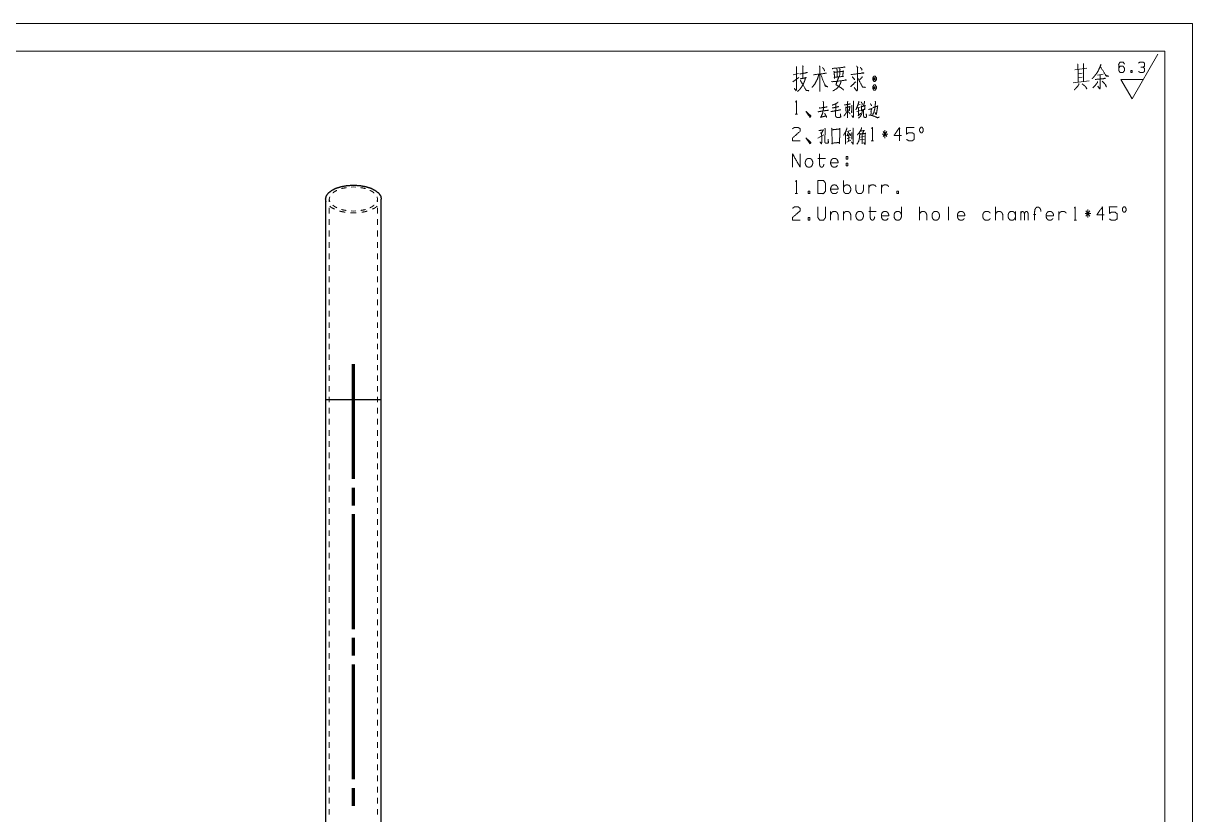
# Model space of a CAD drawing. Header units: millimetres. Extents: x 0 to 420, y 0 to 297.
# Drawn here: x 210 to 420, y 154.8 to 297 of the extents above; entities that cross this region are included whole.
import ezdxf

# ---------------------------------------------------------------- set-up
doc = ezdxf.new("R2010")
doc.units = ezdxf.units.MM
doc.layers.add('101', color=7, linetype='Continuous', true_color=0xffffff)

msp = doc.modelspace()

# ---------------------------------------------------------------- linework, layer by layer
at = {"layer": '101', "color": 133, "linetype": 'Continuous', "lineweight": 18}
for p, q in [((420, 297), (0, 297)), ((420, 0), (420, 297)), ((415, 292), (25, 292)), ((415, 5), (415, 292))]:
    msp.add_line(p, q, dxfattribs=at)
at = {"layer": '101', "color": 43, "linetype": 'Continuous', "lineweight": 18}
for p, q in [((409.15, 283.44), (413.77, 291.44)), ((409.15, 283.44), (407.13, 286.94)), ((407.13, 286.94), (411.17, 286.94))]:
    msp.add_line(p, q, dxfattribs=at)
at = {"layer": '101', "color": 72, "linetype": 'Continuous', "lineweight": 18}
for p, q in [((348.27, 287.75), (349.23, 288.01)), ((398.87, 288.64), (400.99, 288.94)), ((399.45, 287.92), (400.17, 288.07)), ((403.93, 287.89), (402.89, 287.7)), ((348.22, 286.47), (349.28, 287.3)), ((398.52, 286.31), (401.41, 286.69)), ((399.42, 287.25), (400.14, 287.32)), ((359.83, 281.81), (360.3, 281.96)), ((359.9, 282.31), (360.32, 282.43)), ((348.62, 280.68), (349.04, 280.68)), ((360.34, 281.36), (359.68, 281.18)), ((357.88, 277.57), (358.64, 277.75)), ((358.77, 277.42), (358.77, 276.22)), ((364.43, 277.6), (365.1, 276.65)), ((365.09, 277.6), (364.43, 276.65)), ((364.75, 276.4), (364.75, 277.82)), ((352.71, 276.4), (353.77, 277)), ((357.9, 275.65), (358.59, 276)), ((357.94, 276.32), (358.5, 276.47)), ((360.28, 276.05), (361.03, 276.15)), ((360.99, 276.67), (360.36, 276.57)), ((362.28, 275.92), (362.7, 275.92)), ((365.26, 277.12), (364.25, 277.12)), ((352.71, 272.73), (354.04, 272.73)), ((357.76, 271.88), (358.1, 271.88)), ((357.76, 271.88), (357.76, 271.41)), ((357.27, 267.02), (357.27, 268.77)), ((361.82, 266.4), (361.82, 267.97)), ((364.1, 266.4), (364.1, 267.97)), ((348.62, 266.4), (349.04, 266.4)), ((354.99, 263.21), (354.99, 261.63)), ((357.27, 263.21), (357.27, 261.63)), ((361.82, 263.21), (363.14, 263.21)), ((370.92, 261.63), (370.92, 264.01)), ((376.15, 264.03), (376.15, 261.63)), ((384.58, 261.63), (384.58, 264.01)), ((388.19, 261.63), (388.19, 263.21)), ((389.14, 261.63), (389.14, 263.21)), ((391.84, 262.68), (391.41, 262.68)), ((395.97, 261.63), (395.97, 263.21)), ((401.69, 262.83), (400.68, 262.83)), ((401.51, 263.31), (400.85, 262.36)), ((400.85, 263.31), (401.53, 262.36)), ((401.17, 262.11), (401.17, 263.53)), ((398.7, 261.63), (399.13, 261.63))]:
    msp.add_line(p, q, dxfattribs=at)
at = {"layer": '101', "color": 53, "linetype": 'Continuous', "lineweight": 18}
for p, q in [((268.85, 267.57), (269.28, 267.6)), ((269.28, 267.6), (269.72, 267.57)), ((264.39, 264.94), (264.28, 265.43)), ((264.95, 265.43), (265.04, 265.86)), ((265.04, 265), (264.95, 265.43)), ((264.95, 265.43), (264.95, 264.91)), ((273.52, 265.86), (273.62, 265.43)), ((273.62, 265.43), (273.52, 265)), ((273.62, 264.91), (273.62, 265.43)), ((274.28, 265.43), (274.17, 264.94)), ((264.95, 263.88), (264.95, 262.85)), ((269.28, 262.93), (268.78, 262.96)), ((269.28, 263.26), (268.85, 263.29)), ((269.72, 263.29), (269.28, 263.26)), ((269.78, 262.96), (269.28, 262.93)), ((273.62, 262.85), (273.62, 263.88)), ((264.95, 261.82), (264.95, 260.79)), ((273.62, 260.79), (273.62, 261.82)), ((264.95, 259.76), (264.95, 258.73)), ((273.62, 258.73), (273.62, 259.76)), ((264.95, 257.7), (264.95, 256.67)), ((273.62, 256.67), (273.62, 257.7)), ((264.95, 255.64), (264.95, 254.61)), ((273.62, 254.61), (273.62, 255.64)), ((264.95, 253.58), (264.95, 252.54)), ((273.62, 252.54), (273.62, 253.58)), ((264.95, 251.51), (264.95, 250.48)), ((273.62, 250.48), (273.62, 251.51)), ((264.95, 249.45), (264.95, 248.42)), ((273.62, 248.42), (273.62, 249.45)), ((264.95, 247.39), (264.95, 246.36)), ((273.62, 246.36), (273.62, 247.39)), ((264.95, 245.33), (264.95, 244.3)), ((273.62, 244.3), (273.62, 245.33)), ((264.95, 243.27), (264.95, 242.75)), ((264.95, 242.75), (264.95, 242.27)), ((273.62, 242.75), (273.62, 243.27)), ((273.62, 242.27), (273.62, 242.75)), ((264.95, 241.32), (264.95, 240.37)), ((264.95, 239.42), (264.95, 238.47)), ((273.62, 240.37), (273.62, 241.32)), ((273.62, 238.47), (273.62, 239.42)), ((264.95, 237.51), (264.95, 236.56)), ((273.62, 236.56), (273.62, 237.51)), ((264.95, 233.7), (264.95, 232.75)), ((273.62, 232.75), (273.62, 233.7)), ((264.95, 231.8), (264.95, 230.85)), ((273.62, 230.85), (273.62, 231.8)), ((264.95, 229.89), (264.95, 229.42)), ((264.95, 229.42), (264.95, 228.92)), ((268.03, 229.42), (267.2, 229.42)), ((269.28, 229.42), (268.87, 229.42)), ((269.7, 229.42), (269.28, 229.42)), ((271.37, 229.42), (270.53, 229.42)), ((273.62, 229.42), (273.62, 229.89)), ((273.62, 228.92), (273.62, 229.42)), ((264.95, 227.92), (264.95, 226.91)), ((273.62, 226.91), (273.62, 227.92)), ((264.95, 225.91), (264.95, 224.91)), ((273.62, 224.91), (273.62, 225.91)), ((264.95, 223.91), (264.95, 222.91)), ((273.62, 222.91), (273.62, 223.91)), ((264.95, 221.91), (264.95, 220.91)), ((273.62, 220.91), (273.62, 221.91)), ((264.95, 219.91), (264.95, 218.9)), ((273.62, 218.9), (273.62, 219.91)), ((264.95, 217.9), (264.95, 216.9)), ((273.62, 216.9), (273.62, 217.9)), ((264.95, 215.9), (264.95, 214.9)), ((273.62, 214.9), (273.62, 215.9)), ((264.95, 213.9), (264.95, 212.9)), ((273.62, 212.9), (273.62, 213.9)), ((264.95, 211.89), (264.95, 210.89)), ((273.62, 210.89), (273.62, 211.89)), ((264.95, 209.89), (264.95, 208.89)), ((273.62, 208.89), (273.62, 209.89)), ((264.95, 207.89), (264.95, 206.89)), ((264.95, 205.89), (264.95, 204.89)), ((273.62, 206.89), (273.62, 207.89)), ((273.62, 204.89), (273.62, 205.89)), ((264.95, 203.88), (264.95, 202.88)), ((273.62, 202.88), (273.62, 203.88)), ((264.95, 201.88), (264.95, 200.88)), ((273.62, 200.88), (273.62, 201.88)), ((264.95, 199.88), (264.95, 198.88)), ((273.62, 198.88), (273.62, 199.88)), ((264.95, 197.88), (264.95, 196.87)), ((273.62, 196.87), (273.62, 197.88)), ((264.95, 195.87), (264.95, 194.87)), ((273.62, 194.87), (273.62, 195.87)), ((264.95, 193.87), (264.95, 192.87)), ((273.62, 192.87), (273.62, 193.87)), ((264.95, 191.87), (264.95, 190.87)), ((273.62, 190.87), (273.62, 191.87)), ((264.95, 189.87), (264.95, 188.86)), ((273.62, 188.86), (273.62, 189.87)), ((264.95, 187.86), (264.95, 186.86)), ((273.62, 186.86), (273.62, 187.86)), ((264.95, 185.86), (264.95, 184.86)), ((273.62, 184.86), (273.62, 185.86)), ((264.95, 183.86), (264.95, 182.86)), ((273.62, 182.86), (273.62, 183.86)), ((264.95, 181.85), (264.95, 180.85)), ((273.62, 180.85), (273.62, 181.85)), ((264.95, 179.85), (264.95, 178.85)), ((273.62, 178.85), (273.62, 179.85)), ((264.95, 177.85), (264.95, 176.85)), ((273.62, 176.85), (273.62, 177.85)), ((264.95, 175.85), (264.95, 174.85)), ((273.62, 174.85), (273.62, 175.85)), ((264.95, 173.84), (264.95, 172.84)), ((273.62, 172.84), (273.62, 173.84)), ((264.95, 171.84), (264.95, 170.84)), ((273.62, 170.84), (273.62, 171.84)), ((264.95, 169.84), (264.95, 168.84)), ((273.62, 168.84), (273.62, 169.84)), ((264.95, 167.84), (264.95, 166.83)), ((273.62, 166.83), (273.62, 167.84)), ((264.95, 165.83), (264.95, 164.83)), ((264.95, 163.83), (264.95, 162.83)), ((273.62, 164.83), (273.62, 165.83)), ((273.62, 162.83), (273.62, 163.83)), ((264.95, 161.83), (264.95, 160.83)), ((273.62, 160.83), (273.62, 161.83)), ((264.95, 159.83), (264.95, 158.82)), ((273.62, 158.82), (273.62, 159.83)), ((264.95, 157.82), (264.95, 156.82)), ((273.62, 156.82), (273.62, 157.82)), ((264.95, 155.82), (264.95, 154.82)), ((273.62, 154.82), (273.62, 155.82))]:
    msp.add_line(p, q, dxfattribs=at)
at = {"layer": '101', "color": 151, "linetype": 'Continuous', "lineweight": 25}
for p, q in [((264.28, 265.43), (264.28, 242.75)), ((274.28, 242.75), (274.28, 265.43)), ((264.28, 229.42), (264.28, 86.56)), ((274.28, 86.56), (274.28, 229.42))]:
    msp.add_line(p, q, dxfattribs=at)
at = {"layer": '101', "color": 151, "linetype": 'Continuous', "lineweight": 70}
for p, q in [((269.28, 210.37), (269.28, 213.55)), ((269.28, 188.15), (269.28, 208.78)), ((269.28, 183.39), (269.28, 186.56)), ((269.28, 161.17), (269.28, 181.8)), ((269.28, 156.4), (269.28, 159.58))]:
    msp.add_line(p, q, dxfattribs=at)
at = {"layer": '101', "color": 43, "linetype": 'Continuous', "lineweight": 18}
for points, knots in [([(406.72, 288.92), (406.97, 289.3), (407.51, 289.3), (407.78, 288.92), (407.78, 288.55), (407.51, 288.18), (406.97, 288.18), (406.72, 288.55), (406.72, 289.67), (406.97, 290.05), (407.51, 290.05), (407.78, 289.67)], [0, 0, 0.076961, 0.169758, 0.248073, 0.312018, 0.390334, 0.483131, 0.560092, 0.751927, 0.828888, 0.921685, 1, 1]), ([(411.1, 289.12), (411.36, 289.3), (411.36, 289.87), (411.1, 290.05), (410.56, 290.05), (410.29, 289.87)], [0, 0, 0.153871, 0.429846, 0.583717, 0.846112, 1, 1]), ([(408.9, 288.18), (409.17, 288.18), (409.17, 288.55), (408.9, 288.55), (408.9, 288.18)], [0, 0, 0.207103, 0.5, 0.707103, 1, 1]), ([(410.31, 288.35), (410.56, 288.18), (411.1, 288.18), (411.36, 288.35), (411.36, 288.92), (411.1, 289.12), (410.7, 289.12)], [0, 0, 0.124127, 0.343692, 0.472447, 0.703376, 0.836727, 1, 1])]:
    msp.add_open_spline(points, degree=1, knots=knots, dxfattribs=at)
at = {"layer": '101', "color": 72, "linetype": 'Continuous', "lineweight": 18}
for points, knots in [([(348.83, 289.25), (348.88, 289.06), (348.86, 285.35), (348.83, 285.08), (348.78, 284.9), (348.46, 285.31), (348.78, 284.97)], [0, 0, 0.036414, 0.730243, 0.779553, 0.815966, 0.91332, 1, 1]), ([(349.44, 287.9), (350.85, 288.16), (350.71, 288.2), (350.58, 288.12)], [0, 0, 0.831307, 0.911411, 1, 1]), ([(349.95, 289.4), (350.05, 289.21), (350.02, 289.25), (349.97, 287.15)], [0, 0, 0.091191, 0.110631, 1, 1]), ([(352.88, 287.82), (352.64, 287.07), (352.62, 287), (352.43, 286.66), (352.19, 286.17), (351.66, 285.5)], [0, 0, 0.296671, 0.326665, 0.471845, 0.676445, 1, 1]), ([(351.88, 287.75), (354.23, 288.05), (354.13, 288.08), (353.92, 288.01)], [0, 0, 0.875765, 0.917177, 1, 1]), ([(352.96, 289.36), (353.07, 289.17), (353.04, 289.25), (353.04, 284.78), (353.02, 285.05), (353.04, 285.65)], [0, 0, 0.03832, 0.052473, 0.846241, 0.89317, 1, 1]), ([(353.17, 287.9), (354.02, 285.72), (354.47, 285.61), (354.05, 285.8), (353.89, 286.1)], [0, 0, 0.648054, 0.777, 0.905743, 1, 1]), ([(353.52, 289.06), (353.73, 288.83), (353.84, 288.65), (353.92, 288.46)], [0, 0, 0.424544, 0.720342, 1, 1]), ([(355.29, 288.91), (355.37, 288.83), (355.45, 288.91), (357.6, 289.13), (357.49, 289.17), (357.23, 289.1)], [0, 0, 0.039524, 0.079048, 0.859721, 0.900386, 1, 1]), ([(355.58, 288.42), (355.63, 288.16), (355.69, 287.07), (355.63, 287.3), (357.28, 287.48), (357.17, 287.48), (357.25, 288.5), (357.28, 288.38), (355.66, 288.2)], [0, 0, 0.043847, 0.22212, 0.25997, 0.530856, 0.548219, 0.714508, 0.733431, 1, 1]), ([(356.06, 288.83), (356.14, 288.68), (356.14, 287.33)], [0, 0, 0.11172, 1, 1]), ([(356.62, 288.87), (356.67, 288.72), (356.59, 287.41)], [0, 0, 0.107933, 1, 1]), ([(358.65, 287.86), (358.73, 287.78), (358.81, 287.82), (360.93, 288.08), (360.77, 288.12), (360.45, 288.05)], [0, 0, 0.0387, 0.06983, 0.826421, 0.884281, 1, 1]), ([(359.66, 289.32), (359.87, 289.02), (359.79, 289.06), (359.79, 285.57), (359.79, 285.05), (359.71, 284.82), (359.23, 285.46)], [0, 0, 0.066764, 0.082744, 0.716512, 0.81192, 0.855288, 1, 1]), ([(360.3, 289.1), (360.56, 288.8), (360.64, 288.57)], [0, 0, 0.626534, 1, 1]), ([(399.34, 289.69), (399.4, 289.5), (399.45, 286.5)], [0, 0, 0.06098, 1, 1]), ([(400.38, 289.8), (400.4, 289.69), (400.38, 286.57)], [0, 0, 0.035806, 1, 1]), ([(403.53, 289.69), (403.5, 289.5), (403.26, 288.94), (403.02, 288.41), (402.73, 287.96), (402.39, 287.55), (402.12, 287.21), (401.96, 287.06)], [0, 0, 0.061112, 0.258297, 0.444408, 0.61746, 0.790935, 0.929437, 1, 1]), ([(403.4, 287.77), (403.42, 285.75), (403.4, 285.45), (403.34, 285.19), (402.97, 285.71), (403.34, 285.26)], [0, 0, 0.530083, 0.608912, 0.679011, 0.847311, 1, 1]), ([(403.45, 289.2), (404.51, 287.51), (404.93, 287.51), (404.51, 287.59), (404.27, 287.89)], [0, 0, 0.616791, 0.748068, 0.881382, 1, 1]), ([(349.52, 287.03), (350.58, 287.22), (350.53, 287.33), (350.45, 287.11), (350.34, 286.73), (350.21, 286.4), (350.1, 286.13), (349.84, 285.68), (349.49, 285.2), (349.31, 285.01), (349.18, 284.9), (349.02, 284.75)], [0, 0, 0.253335, 0.282591, 0.338729, 0.430406, 0.515699, 0.582301, 0.705163, 0.845612, 0.907671, 0.948565, 1, 1]), ([(349.52, 286.73), (349.6, 286.7), (350.58, 284.93), (351.09, 284.9), (350.61, 284.97), (350.45, 285.2)], [0, 0, 0.026103, 0.624864, 0.77481, 0.918203, 1, 1]), ([(355.16, 286.58), (355.26, 286.51), (355.34, 286.51), (357.81, 286.81), (357.68, 286.85), (357.46, 286.77)], [0, 0, 0.042499, 0.068527, 0.881302, 0.926389, 1, 1]), ([(356.88, 286.66), (356.77, 286.25), (356.64, 285.98), (356.48, 285.72), (356.3, 285.5), (356.03, 285.23), (355.74, 285.08), (355.55, 284.93), (355.37, 284.9)], [0, 0, 0.174012, 0.294161, 0.419571, 0.538732, 0.69116, 0.825159, 0.922647, 1, 1]), ([(356.38, 287.3), (356.38, 287.18), (355.93, 285.98), (356.11, 285.87), (356.62, 285.57), (357.01, 285.31), (357.2, 285.16), (357.3, 285.01)], [0, 0, 0.036334, 0.450296, 0.520381, 0.709724, 0.863606, 0.940675, 1, 1]), ([(358.55, 285.68), (358.65, 285.68), (359.5, 286.51)], [0, 0, 0.082238, 1, 1]), ([(358.86, 287.41), (359.18, 287.07), (359.29, 286.85)], [0, 0, 0.650923, 1, 1]), ([(359.79, 287.22), (360.75, 285.53), (361.22, 285.5), (360.77, 285.57), (360.53, 285.83)], [0, 0, 0.600391, 0.748643, 0.89014, 1, 1]), ([(360.67, 287.48), (360.64, 287.3), (360.08, 286.73)], [0, 0, 0.193077, 1, 1]), ([(362.99, 287.52), (362.76, 287.52), (362.54, 287.22), (362.54, 286.88), (362.76, 286.58), (362.99, 286.58), (363.21, 286.88), (363.21, 287.22), (362.99, 287.52)], [0, 0, 0.091011, 0.231141, 0.359861, 0.499991, 0.591002, 0.731141, 0.859861, 1, 1]), ([(363.21, 285.61), (362.99, 285.95), (362.76, 285.95), (362.54, 285.61), (362.54, 285.31), (362.76, 284.97), (362.99, 284.97), (363.21, 285.31), (363.21, 285.61)], [0, 0, 0.1492, 0.238515, 0.387707, 0.5, 0.649192, 0.738507, 0.887707, 1, 1]), ([(362.76, 286.88), (362.99, 286.88), (362.76, 287.22), (362.76, 286.88)], [0, 0, 0.241169, 0.658908, 1, 1]), ([(362.76, 285.61), (362.76, 285.31), (362.99, 285.31)], [0, 0, 0.556988, 1, 1]), ([(362.99, 286.88), (362.99, 287.22), (362.76, 287.22)], [0, 0, 0.585806, 1, 1]), ([(362.99, 285.61), (362.76, 285.61), (362.99, 285.31), (362.99, 285.61)], [0, 0, 0.258816, 0.674596, 1, 1]), ([(399.58, 286.2), (399.58, 286.05), (399.37, 285.71), (398.89, 285.19), (398.71, 285.04)], [0, 0, 0.100224, 0.366535, 0.840576, 1, 1]), ([(400.19, 286.12), (400.72, 285.67), (400.94, 285.41), (400.99, 285.22), (400.8, 285.56)], [0, 0, 0.431186, 0.640407, 0.761216, 1, 1]), ([(402.94, 286.54), (402.89, 286.35), (402.49, 285.82), (402.07, 285.41)], [0, 0, 0.134828, 0.590579, 1, 1]), ([(402.47, 286.91), (404.35, 287.1), (404.27, 287.14), (404.01, 287.06)], [0, 0, 0.838833, 0.877826, 1, 1]), ([(403.77, 286.61), (404.16, 286.2), (404.38, 285.94), (404.51, 285.6), (404.32, 285.97)], [0, 0, 0.338739, 0.538264, 0.752634, 1, 1]), ([(348.69, 282.86), (348.83, 283.06), (348.83, 280.68)], [0, 0, 0.093491, 1, 1]), ([(352.73, 281.18), (352.8, 281.11), (352.84, 281.13), (353.7, 281.28), (354.57, 281.38), (354.5, 281.41), (354.29, 281.33)], [0, 0, 0.046907, 0.066615, 0.466677, 0.863473, 0.897599, 1, 1]), ([(352.98, 281.86), (353.03, 281.78), (352.98, 281.83), (353.05, 281.78), (354.34, 281.98), (354.23, 281.98), (353.99, 281.93)], [0, 0, 0.04796, 0.086014, 0.131235, 0.812844, 0.868201, 1, 1]), ([(353.61, 282.96), (353.74, 282.81), (353.7, 282.83), (353.67, 281.26)], [0, 0, 0.107239, 0.131115, 1, 1]), ([(355.04, 281.16), (356.14, 281.33), (356.16, 281.33), (356.79, 281.48), (356.7, 281.48), (356.58, 281.43)], [0, 0, 0.554043, 0.562878, 0.88926, 0.933389, 1, 1]), ([(355.27, 281.81), (355.36, 281.81), (356.42, 282.03), (356.35, 282.06), (356.21, 281.98)], [0, 0, 0.062766, 0.832998, 0.886269, 1, 1]), ([(356.33, 282.86), (356.3, 282.81), (356.19, 282.73), (355.91, 282.56), (355.63, 282.43), (355.29, 282.31)], [0, 0, 0.051404, 0.160443, 0.439632, 0.6992, 1, 1]), ([(355.89, 282.48), (355.93, 282.38), (355.87, 280.86), (355.87, 280.38), (355.91, 280.26), (355.98, 280.16), (356.1, 280.11), (356.21, 280.08), (356.81, 280.13), (356.76, 280.76), (356.77, 280.13), (356.67, 280.11)], [0, 0, 0.023228, 0.357398, 0.461423, 0.48987, 0.51669, 0.545916, 0.569775, 0.701841, 0.839205, 0.976132, 1, 1]), ([(357.48, 282.33), (358.49, 282.51), (358.4, 282.53), (358.33, 282.48)], [0, 0, 0.85142, 0.927903, 1, 1]), ([(357.69, 282.03), (357.73, 281.83), (357.74, 281.21), (357.71, 281.33), (357.73, 281.46)], [0, 0, 0.187284, 0.763817, 0.883594, 1, 1]), ([(357.73, 281.86), (358.5, 282.06), (358.43, 282.11), (358.41, 281.93), (358.4, 281.66), (358.38, 281.48), (358.36, 281.41), (358.33, 281.31), (358.2, 281.46), (358.34, 281.33)], [0, 0, 0.38545, 0.427015, 0.511445, 0.643727, 0.728157, 0.765154, 0.81606, 0.909396, 1, 1]), ([(358.01, 282.98), (358.06, 282.91), (358.04, 282.93), (358.01, 280.03), (357.99, 280.16), (358.01, 280.36)], [0, 0, 0.027426, 0.036573, 0.902374, 0.940059, 1, 1]), ([(358.77, 282.33), (358.79, 282.23), (358.77, 280.93), (358.75, 281.08), (358.77, 281.36)], [0, 0, 0.055544, 0.766657, 0.849274, 1, 1]), ([(359.05, 283.03), (359.12, 282.88), (359.1, 282.91), (359.09, 280.26), (359.05, 280.11), (359.03, 280.06), (358.8, 280.43), (359.03, 280.11)], [0, 0, 0.042614, 0.050476, 0.73147, 0.771074, 0.7847, 0.897718, 1, 1]), ([(360.07, 283.01), (360.05, 282.83), (359.79, 282.11), (359.61, 281.66), (359.51, 281.46)], [0, 0, 0.106102, 0.571782, 0.863437, 1, 1]), ([(360, 281.81), (360, 280.48), (359.95, 280.41), (360.39, 280.83)], [0, 0, 0.652744, 0.697983, 1, 1]), ([(360.48, 282.88), (360.66, 282.58), (360.67, 282.51), (360.67, 282.38)], [0, 0, 0.632771, 0.772839, 1, 1]), ([(360.5, 282.16), (360.53, 282.03), (360.55, 281.31), (360.55, 281.43), (361.15, 281.56), (361.08, 281.53), (361.17, 282.31), (361.19, 282.21), (360.53, 282.03)], [0, 0, 0.040248, 0.26495, 0.303679, 0.493859, 0.517092, 0.758777, 0.790241, 1, 1]), ([(361.06, 283.03), (361.08, 282.86), (360.87, 282.13)], [0, 0, 0.188862, 1, 1]), ([(360.87, 281.41), (360.9, 281.33), (360.9, 280.43), (360.92, 280.31), (360.96, 280.18), (361.03, 280.13), (361.12, 280.11), (361.29, 280.11), (361.42, 280.13), (361.45, 280.18), (361.38, 280.76), (361.43, 280.16)], [0, 0, 0.027977, 0.331682, 0.37428, 0.418121, 0.447348, 0.478332, 0.537985, 0.58057, 0.601236, 0.796738, 1, 1]), ([(361.78, 281.53), (361.8, 281.53), (362.44, 281.68), (362.38, 281.76), (362.23, 281.23), (362.23, 281.18), (362.28, 281.01), (362.28, 280.91), (362.19, 280.51)], [0, 0, 0.008593, 0.326821, 0.37154, 0.638572, 0.662911, 0.75192, 0.800589, 1, 1]), ([(362.1, 282.56), (362.19, 282.48), (362.28, 282.33), (362.33, 282.18)], [0, 0, 0.258094, 0.645764, 1, 1]), ([(362.99, 283.03), (363.06, 282.86), (363.04, 282.81), (363, 282.36), (362.97, 282.08), (362.95, 281.86), (362.91, 281.61), (362.84, 281.36), (362.79, 281.16), (362.72, 280.96), (362.63, 280.78), (362.53, 280.58)], [0, 0, 0.074023, 0.094825, 0.271845, 0.380581, 0.469092, 0.568114, 0.669998, 0.751147, 0.834341, 0.911219, 1, 1]), ([(362.58, 281.88), (363.48, 282.13), (363.43, 282.21), (363.39, 282.01), (363.41, 282.03), (363.3, 281.23), (363.25, 280.96), (363.22, 280.76), (363.18, 280.68), (363.14, 280.63), (362.97, 280.98), (363.16, 280.68)], [0, 0, 0.271546, 0.298215, 0.357173, 0.366059, 0.600318, 0.681614, 0.740568, 0.764639, 0.782409, 0.896224, 1, 1]), ([(350.7, 280.96), (351.3, 280.33), (351.16, 280.33), (350.56, 281.18), (351.3, 280.11), (351.46, 280.33), (350.56, 281.18)], [0, 0, 0.178024, 0.207055, 0.420793, 0.68903, 0.745609, 1, 1]), ([(353.58, 281.13), (353.6, 280.98), (353.23, 280.13), (353.14, 280.13), (354.14, 280.36)], [0, 0, 0.068679, 0.490417, 0.530607, 1, 1]), ([(353.9, 280.83), (354.14, 280.43), (354.22, 280.31), (354.23, 280.18), (354.23, 280.06)], [0, 0, 0.54362, 0.709595, 0.85553, 1, 1]), ([(358.03, 281.38), (357.87, 281.06), (357.71, 280.83), (357.57, 280.61), (357.35, 280.36)], [0, 0, 0.293947, 0.517795, 0.733665, 1, 1]), ([(358.06, 281.21), (358.4, 280.88), (358.47, 280.76)], [0, 0, 0.764948, 1, 1]), ([(360.69, 281.33), (360.69, 281.26), (360.57, 280.78), (360.51, 280.61), (360.44, 280.48), (360.37, 280.33), (360.23, 280.18), (359.98, 279.98)], [0, 0, 0.047391, 0.357576, 0.473131, 0.563878, 0.668671, 0.798954, 1, 1]), ([(361.82, 280.51), (362.05, 280.51), (362.26, 280.48), (362.44, 280.43), (362.65, 280.36), (362.9, 280.28), (363.13, 280.18), (363.32, 280.08), (363.43, 280.03), (363.73, 280.18), (363.69, 280.16), (363.43, 280.06), (363.27, 280.11)], [0, 0, 0.090955, 0.175486, 0.248207, 0.337251, 0.439612, 0.538808, 0.625351, 0.671758, 0.804692, 0.821827, 0.933991, 1, 1]), ([(348.16, 278.07), (348.48, 278.3), (349.17, 278.3), (349.5, 278.07), (349.5, 277.6), (348.14, 276.4), (348.16, 275.92), (349.5, 275.92)], [0, 0, 0.069694, 0.192979, 0.265274, 0.350226, 0.674738, 0.759752, 1, 1]), ([(352.85, 277.75), (353.72, 277.82), (353.67, 277.87), (353.31, 277.17), (353.21, 277.37)], [0, 0, 0.445178, 0.482485, 0.884077, 1, 1]), ([(353.93, 278.17), (354.02, 278.05), (354, 278.07), (353.95, 275.9), (353.95, 275.72), (353.97, 275.6), (354, 275.55), (354.06, 275.5), (354.16, 275.47), (354.48, 275.5), (354.55, 275.5), (354.59, 275.52), (354.55, 276.22), (354.55, 275.5)], [0, 0, 0.032138, 0.038563, 0.495376, 0.53212, 0.558626, 0.571483, 0.586782, 0.609666, 0.676667, 0.691519, 0.700608, 0.847774, 1, 1]), ([(355.17, 278.15), (355.22, 277.92), (355.24, 275.87), (355.24, 275.3), (355.2, 275.47), (356.47, 275.6), (356.42, 275.62), (356.56, 275.4), (356.58, 275.75), (356.6, 276.2), (356.62, 276.77), (356.63, 278.17), (356.7, 278.1), (356.54, 278.02), (355.91, 277.95), (355.87, 277.95), (355.24, 277.87)], [0, 0, 0.025658, 0.253197, 0.317019, 0.336835, 0.478764, 0.485267, 0.514762, 0.553658, 0.603642, 0.667494, 0.822895, 0.834333, 0.85385, 0.924966, 0.928889, 1, 1]), ([(357.9, 278.2), (357.88, 278.05), (357.78, 277.77), (357.65, 277.5), (357.5, 277.22), (357.32, 276.92)], [0, 0, 0.106867, 0.315425, 0.528807, 0.753598, 1, 1]), ([(357.65, 277.5), (357.65, 275.3), (357.64, 275.47), (357.65, 275.77)], [0, 0, 0.821995, 0.887712, 1, 1]), ([(358.22, 277.52), (357.96, 276.85), (357.92, 276.82), (358.52, 277.02)], [0, 0, 0.517324, 0.548204, 1, 1]), ([(358.38, 277.27), (358.56, 276.97), (358.59, 276.85)], [0, 0, 0.728304, 1, 1]), ([(359, 278.17), (359.09, 278.02), (359.05, 278.07), (359.03, 275.65), (359.03, 275.4), (359, 275.32), (358.72, 275.7)], [0, 0, 0.050272, 0.067954, 0.768235, 0.840431, 0.864371, 1, 1]), ([(360.2, 277.3), (360.21, 277.07), (360.18, 276.52), (360.11, 276.1), (360.02, 275.8), (359.9, 275.57), (359.77, 275.37), (359.67, 275.27)], [0, 0, 0.104579, 0.359957, 0.559591, 0.704509, 0.823491, 0.932461, 1, 1]), ([(360.55, 278.27), (360.51, 278.05), (360.32, 277.7), (360.28, 277.67), (360.11, 277.35), (359.91, 277.12), (359.77, 276.95)], [0, 0, 0.145649, 0.401695, 0.429377, 0.665968, 0.856114, 1, 1]), ([(360.23, 277.1), (361.29, 277.22), (361.22, 277.32), (361.2, 275.55), (361.2, 275.35), (361.19, 275.22), (360.92, 275.57), (361.17, 275.27)], [0, 0, 0.259213, 0.288941, 0.719827, 0.768377, 0.79902, 0.905601, 1, 1]), ([(360.32, 277.67), (360.37, 277.65), (361.06, 277.75), (361.01, 277.8), (360.67, 277.15), (360.66, 275.37), (360.62, 275.52), (360.66, 275.9)], [0, 0, 0.01517, 0.195362, 0.21422, 0.403489, 0.862694, 0.902557, 1, 1]), ([(362.35, 278.1), (362.49, 278.3), (362.49, 275.92)], [0, 0, 0.093483, 1, 1]), ([(367.72, 276.87), (366.37, 276.87), (367.38, 278.3), (367.38, 275.92)], [0, 0, 0.245869, 0.565294, 1, 1]), ([(368.63, 276.15), (368.97, 275.92), (369.66, 275.92), (369.99, 276.15), (369.99, 277.1), (369.66, 277.35), (368.97, 277.35), (368.63, 277.12), (368.63, 278.3), (369.99, 278.3)], [0, 0, 0.062228, 0.168342, 0.230575, 0.376818, 0.44127, 0.547384, 0.60961, 0.790489, 1, 1]), ([(371.19, 277.35), (371.42, 277.35), (371.63, 277.67), (371.63, 278), (371.42, 278.32), (371.19, 278.32), (370.96, 278), (370.96, 277.67), (371.19, 277.35)], [0, 0, 0.085679, 0.230395, 0.351584, 0.4963, 0.581979, 0.730395, 0.851584, 1, 1]), ([(350.7, 276.2), (351.3, 275.57), (351.16, 275.57), (350.56, 276.42), (351.3, 275.35), (351.46, 275.57), (350.56, 276.42)], [0, 0, 0.178024, 0.207055, 0.420793, 0.68903, 0.745609, 1, 1]), ([(353.31, 277.17), (353.35, 277), (353.4, 276.75), (353.4, 276.52), (353.42, 276.3), (353.4, 276.05), (353.4, 275.85), (353.37, 275.5), (353.35, 275.37), (353.33, 275.32), (353.08, 275.7), (353.33, 275.37)], [0, 0, 0.065536, 0.15935, 0.241943, 0.324792, 0.416789, 0.490208, 0.619339, 0.665678, 0.685148, 0.850064, 1, 1]), ([(358.2, 276.85), (358.24, 276.67), (358.22, 275.82)], [0, 0, 0.173549, 1, 1]), ([(348.16, 271.16), (348.16, 273.53), (349.5, 271.16), (349.5, 273.53)], [0, 0, 0.317574, 0.682426, 1, 1]), ([(353.79, 271.73), (353.7, 271.38), (353.51, 271.18), (353.26, 271.18), (353.05, 271.38), (352.98, 271.73), (352.98, 273.56)], [0, 0, 0.107401, 0.190394, 0.264024, 0.35076, 0.457, 1, 1]), ([(357.76, 272.58), (357.76, 273.06), (358.1, 273.06), (358.1, 272.58), (357.76, 272.58)], [0, 0, 0.292918, 0.5, 0.792918, 1, 1]), ([(350.54, 271.46), (350.74, 271.23), (350.98, 271.16), (351.21, 271.16), (351.46, 271.23), (351.66, 271.46), (351.76, 271.78), (351.76, 272.13), (351.66, 272.43), (351.46, 272.66), (351.21, 272.73), (350.98, 272.73), (350.74, 272.66), (350.54, 272.43), (350.44, 272.13), (350.44, 271.78), (350.54, 271.46)], [0, 0, 0.063224, 0.118203, 0.167056, 0.222027, 0.285251, 0.357937, 0.43235, 0.5, 0.563224, 0.618195, 0.667048, 0.722027, 0.785251, 0.852901, 0.927315, 1, 1]), ([(356.21, 271.46), (356.01, 271.23), (355.77, 271.16), (355.54, 271.16), (355.29, 271.23), (355.1, 271.46), (354.99, 271.78), (354.99, 272.13), (355.1, 272.43), (355.29, 272.66), (355.54, 272.73), (355.77, 272.73), (356.01, 272.66), (356.21, 272.43), (356.32, 272.13), (356.32, 271.96), (354.99, 271.96)], [0, 0, 0.053947, 0.100852, 0.142537, 0.189449, 0.243397, 0.305417, 0.368912, 0.426635, 0.480583, 0.527495, 0.56918, 0.616085, 0.670032, 0.727758, 0.759505, 1, 1]), ([(358.1, 271.88), (358.1, 271.41), (357.76, 271.41)], [0, 0, 0.585825, 1, 1]), ([(348.69, 268.57), (348.83, 268.77), (348.83, 266.4)], [0, 0, 0.093491, 1, 1]), ([(352.71, 266.4), (353.7, 266.4), (354.06, 266.87), (354.06, 268.3), (353.7, 268.77), (352.71, 268.77), (352.71, 266.4)], [0, 0, 0.142139, 0.227162, 0.431792, 0.516813, 0.658952, 1, 1]), ([(350.93, 266.4), (351.27, 266.4), (351.27, 266.87), (350.93, 266.87), (350.93, 266.4)], [0, 0, 0.207082, 0.5, 0.707082, 1, 1]), ([(356.21, 266.7), (356.01, 266.47), (355.77, 266.4), (355.54, 266.4), (355.29, 266.47), (355.1, 266.7), (354.99, 267.02), (354.99, 267.37), (355.1, 267.67), (355.29, 267.9), (355.54, 267.97), (355.77, 267.97), (356.01, 267.9), (356.21, 267.67), (356.32, 267.37), (356.32, 267.2), (354.99, 267.2)], [0, 0, 0.053947, 0.100852, 0.142537, 0.189449, 0.243397, 0.305417, 0.368912, 0.426635, 0.480583, 0.527495, 0.56918, 0.616085, 0.670032, 0.727758, 0.759505, 1, 1]), ([(357.27, 267.02), (357.37, 266.7), (357.57, 266.47), (357.81, 266.4), (358.04, 266.4), (358.29, 266.47), (358.49, 266.7), (358.59, 267.02), (358.59, 267.37), (358.49, 267.67), (358.29, 267.9), (358.04, 267.97), (357.81, 267.97), (357.57, 267.9), (357.37, 267.67), (357.27, 267.37)], [0, 0, 0.078529, 0.146836, 0.206226, 0.259007, 0.318406, 0.386713, 0.465242, 0.545638, 0.618727, 0.687034, 0.746433, 0.799214, 0.858604, 0.926911, 1, 1]), ([(359.54, 267.97), (359.54, 267.02), (359.65, 266.7), (359.84, 266.47), (360.09, 266.4), (360.32, 266.4), (360.57, 266.47), (360.76, 266.7), (360.87, 267.02), (360.87, 267.97)], [0, 0, 0.242014, 0.329104, 0.404859, 0.470734, 0.529269, 0.595145, 0.670893, 0.757986, 1, 1]), ([(361.82, 267.37), (361.92, 267.67), (362.12, 267.9), (362.37, 267.97), (362.7, 267.97), (362.95, 267.9), (363.14, 267.67)], [0, 0, 0.180185, 0.348582, 0.495019, 0.685189, 0.831603, 1, 1]), ([(364.1, 267.37), (364.2, 267.67), (364.4, 267.9), (364.64, 267.97), (364.98, 267.97), (365.23, 267.9), (365.42, 267.67)], [0, 0, 0.180191, 0.348587, 0.495, 0.685169, 0.831604, 1, 1]), ([(366.87, 266.4), (367.2, 266.4), (367.2, 266.87), (366.87, 266.87), (366.87, 266.4)], [0, 0, 0.207082, 0.5, 0.707082, 1, 1]), ([(348.16, 263.78), (348.48, 264.01), (349.17, 264.01), (349.5, 263.78), (349.5, 263.31), (348.14, 262.11), (348.16, 261.63), (349.5, 261.63)], [0, 0, 0.069694, 0.192979, 0.265274, 0.350226, 0.674738, 0.759752, 1, 1]), ([(352.71, 264.01), (352.71, 262.11), (353.03, 261.63), (353.7, 261.63), (354.06, 262.11), (354.06, 264.01)], [0, 0, 0.33715, 0.438599, 0.557785, 0.66285, 1, 1]), ([(354.99, 262.61), (355.1, 262.91), (355.29, 263.13), (355.54, 263.21), (355.77, 263.21), (356.01, 263.13), (356.21, 262.91), (356.32, 262.61), (356.32, 261.63)], [0, 0, 0.107748, 0.208446, 0.296013, 0.373823, 0.461376, 0.562075, 0.669827, 1, 1]), ([(357.27, 262.61), (357.37, 262.91), (357.57, 263.13), (357.81, 263.21), (358.04, 263.21), (358.29, 263.13), (358.49, 262.91), (358.59, 262.61), (358.59, 261.63)], [0, 0, 0.107748, 0.208447, 0.296001, 0.373811, 0.461378, 0.562077, 0.669826, 1, 1]), ([(359.65, 261.93), (359.84, 261.71), (360.09, 261.63), (360.32, 261.63), (360.57, 261.71), (360.76, 261.93), (360.87, 262.26), (360.87, 262.61), (360.76, 262.91), (360.57, 263.13), (360.32, 263.21), (360.09, 263.21), (359.84, 263.13), (359.65, 262.91), (359.54, 262.61), (359.54, 262.26), (359.65, 261.93)], [0, 0, 0.063223, 0.118202, 0.167055, 0.222033, 0.285251, 0.357938, 0.432351, 0.500003, 0.563221, 0.618199, 0.667052, 0.72203, 0.785254, 0.852903, 0.927316, 1, 1]), ([(362.9, 262.21), (362.81, 261.86), (362.61, 261.66), (362.37, 261.66), (362.15, 261.86), (362.08, 262.21), (362.08, 264.03)], [0, 0, 0.107405, 0.190398, 0.264016, 0.35076, 0.456999, 1, 1]), ([(365.31, 261.93), (365.12, 261.71), (364.87, 261.63), (364.64, 261.63), (364.4, 261.71), (364.2, 261.93), (364.1, 262.26), (364.1, 262.61), (364.2, 262.91), (364.4, 263.13), (364.64, 263.21), (364.87, 263.21), (365.12, 263.13), (365.31, 262.91), (365.42, 262.61), (365.42, 262.43), (364.1, 262.43)], [0, 0, 0.053947, 0.100859, 0.142544, 0.189449, 0.243396, 0.305418, 0.368913, 0.426639, 0.480586, 0.527491, 0.569176, 0.616088, 0.670035, 0.727759, 0.759506, 1, 1]), ([(367.7, 264.01), (367.7, 262.26), (367.59, 261.93), (367.4, 261.71), (367.15, 261.63), (366.92, 261.63), (366.67, 261.71), (366.48, 261.93), (366.37, 262.26), (366.37, 262.61), (366.48, 262.91), (366.67, 263.13), (366.92, 263.21), (367.15, 263.21), (367.4, 263.13), (367.59, 262.91), (367.7, 262.61)], [0, 0, 0.286725, 0.342739, 0.39146, 0.433822, 0.471469, 0.513837, 0.562558, 0.61857, 0.675915, 0.728047, 0.776768, 0.819136, 0.856783, 0.899144, 0.947866, 1, 1]), ([(370.92, 262.61), (371.03, 262.91), (371.23, 263.13), (371.47, 263.21), (371.7, 263.21), (371.95, 263.13), (372.14, 262.91), (372.25, 262.61), (372.25, 261.63)], [0, 0, 0.107747, 0.208445, 0.296012, 0.373821, 0.461388, 0.562077, 0.669829, 1, 1]), ([(373.31, 261.93), (373.5, 261.71), (373.75, 261.63), (373.98, 261.63), (374.23, 261.71), (374.42, 261.93), (374.53, 262.26), (374.53, 262.61), (374.42, 262.91), (374.23, 263.13), (373.98, 263.21), (373.75, 263.21), (373.5, 263.13), (373.31, 262.91), (373.2, 262.61), (373.2, 262.26), (373.31, 261.93)], [0, 0, 0.063224, 0.118203, 0.167056, 0.222027, 0.285251, 0.357937, 0.43235, 0.5, 0.563224, 0.618195, 0.667048, 0.722027, 0.785251, 0.852901, 0.927315, 1, 1]), ([(378.97, 261.93), (378.78, 261.71), (378.53, 261.63), (378.3, 261.63), (378.05, 261.71), (377.86, 261.93), (377.75, 262.26), (377.75, 262.61), (377.86, 262.91), (378.05, 263.13), (378.3, 263.21), (378.53, 263.21), (378.78, 263.13), (378.97, 262.91), (379.08, 262.61), (379.08, 262.43), (377.75, 262.43)], [0, 0, 0.053947, 0.100852, 0.142537, 0.189449, 0.243397, 0.305417, 0.368912, 0.426635, 0.480583, 0.527495, 0.56918, 0.616085, 0.670032, 0.727758, 0.759505, 1, 1]), ([(383.65, 261.93), (383.46, 261.71), (383.21, 261.63), (382.85, 261.63), (382.61, 261.71), (382.41, 261.93), (382.31, 262.26), (382.31, 262.61), (382.41, 262.91), (382.61, 263.13), (382.85, 263.21), (383.21, 263.21), (383.46, 263.13), (383.65, 262.91)], [0, 0, 0.075458, 0.141067, 0.230771, 0.29639, 0.371848, 0.458598, 0.547411, 0.628152, 0.70361, 0.769229, 0.858933, 0.924542, 1, 1]), ([(384.58, 262.61), (384.69, 262.91), (384.88, 263.13), (385.13, 263.21), (385.36, 263.21), (385.61, 263.13), (385.8, 262.91), (385.91, 262.61), (385.91, 261.63)], [0, 0, 0.107748, 0.208447, 0.296015, 0.373824, 0.461378, 0.562077, 0.669826, 1, 1]), ([(388.19, 262.61), (388.08, 262.91), (387.89, 263.13), (387.64, 263.21), (387.41, 263.21), (387.16, 263.13), (386.97, 262.91), (386.86, 262.61), (386.86, 262.26), (386.97, 261.93), (387.16, 261.71), (387.41, 261.63), (387.64, 261.63), (387.89, 261.71), (388.08, 261.93), (388.19, 262.26)], [0, 0, 0.073088, 0.141395, 0.200794, 0.253574, 0.312964, 0.381271, 0.454362, 0.534758, 0.613289, 0.681596, 0.740986, 0.793766, 0.853165, 0.921472, 1, 1]), ([(389.14, 262.73), (389.19, 263.01), (389.37, 263.18), (389.56, 263.18), (389.74, 263.01), (389.81, 262.73), (389.81, 261.63)], [0, 0, 0.118881, 0.224452, 0.306981, 0.412552, 0.533082, 1, 1]), ([(389.81, 262.73), (389.86, 263.01), (390.04, 263.18), (390.25, 263.18), (390.41, 263.01), (390.48, 262.73), (390.48, 261.63)], [0, 0, 0.118603, 0.223944, 0.313758, 0.413912, 0.534159, 1, 1]), ([(391.63, 261.63), (391.63, 263.21), (391.68, 263.56), (391.84, 263.83), (392.05, 263.98), (392.31, 263.98), (392.54, 263.83), (392.7, 263.56), (392.76, 263.21)], [0, 0, 0.423654, 0.518872, 0.604328, 0.674202, 0.745515, 0.819326, 0.904782, 1, 1]), ([(394.91, 261.93), (394.71, 261.71), (394.47, 261.63), (394.24, 261.63), (393.99, 261.71), (393.8, 261.93), (393.69, 262.26), (393.69, 262.61), (393.8, 262.91), (393.99, 263.13), (394.24, 263.21), (394.47, 263.21), (394.71, 263.13), (394.91, 262.91), (395.02, 262.61), (395.02, 262.43), (393.69, 262.43)], [0, 0, 0.053942, 0.100854, 0.142539, 0.189451, 0.243398, 0.305418, 0.368912, 0.426636, 0.480583, 0.527495, 0.569179, 0.616091, 0.670033, 0.727759, 0.759507, 1, 1]), ([(395.97, 262.61), (396.07, 262.91), (396.27, 263.13), (396.51, 263.21), (396.85, 263.21), (397.1, 263.13), (397.29, 262.91)], [0, 0, 0.180185, 0.348582, 0.495019, 0.685189, 0.831603, 1, 1]), ([(398.77, 263.81), (398.91, 264.01), (398.91, 261.63)], [0, 0, 0.093483, 1, 1]), ([(404.14, 262.58), (402.8, 262.58), (403.8, 264.01), (403.8, 261.63)], [0, 0, 0.24587, 0.565292, 1, 1]), ([(405.05, 261.86), (405.39, 261.63), (406.08, 261.63), (406.42, 261.86), (406.42, 262.81), (406.08, 263.06), (405.39, 263.06), (405.05, 262.83), (405.05, 264.01), (406.42, 264.01)], [0, 0, 0.062229, 0.168345, 0.230574, 0.376819, 0.441267, 0.547383, 0.60961, 0.790492, 1, 1]), ([(407.61, 263.06), (407.84, 263.06), (408.06, 263.38), (408.06, 263.71), (407.84, 264.03), (407.61, 264.03), (407.38, 263.71), (407.38, 263.38), (407.61, 263.06)], [0, 0, 0.08568, 0.230391, 0.351581, 0.496291, 0.581972, 0.730391, 0.851581, 1, 1]), ([(350.93, 261.63), (351.27, 261.63), (351.27, 262.11), (350.93, 262.11), (350.93, 261.63)], [0, 0, 0.207082, 0.5, 0.707082, 1, 1])]:
    msp.add_open_spline(points, degree=1, knots=knots, dxfattribs=at)
at = {"layer": '101', "color": 151, "linetype": 'Continuous', "lineweight": 25}
for points, knots in [([(264.28, 265.43), (264.41, 265.99), (264.78, 266.52), (265.37, 266.99), (266.16, 267.39), (267.11, 267.68), (268.17, 267.87), (269.28, 267.93)], [0, 0, 0.094373, 0.201107, 0.327091, 0.473577, 0.63803, 0.815579, 1, 1]), ([(269.28, 267.93), (270.39, 267.87), (271.45, 267.68), (272.4, 267.39), (273.19, 266.99), (273.79, 266.52), (274.16, 265.99), (274.28, 265.43)], [0, 0, 0.184421, 0.36197, 0.526423, 0.672909, 0.798893, 0.905627, 1, 1]), ([(264.28, 242.75), (264.28, 240.26), (264.28, 234.96), (264.28, 229.42)], [0, 0, 0.186527, 0.584177, 1, 1]), ([(274.28, 229.42), (274.28, 232.21), (274.28, 237.66), (274.28, 242.75)], [0, 0, 0.209057, 0.618034, 1, 1]), ([(264.28, 229.42), (264.41, 229.42), (265.37, 229.42), (266.16, 229.42), (268.17, 229.42), (269.28, 229.42)], [0, 0, 0.025073, 0.218169, 0.37651, 0.777477, 1, 1]), ([(269.28, 229.42), (270.39, 229.42), (272.4, 229.42), (273.79, 229.42), (274.28, 229.42)], [0, 0, 0.222523, 0.62349, 0.900967, 1, 1])]:
    msp.add_open_spline(points, degree=1, knots=knots, dxfattribs=at)
at = {"layer": '101', "color": 53, "linetype": 'Continuous', "lineweight": 18}
for points, knots in [([(265.58, 266.53), (265.89, 266.78), (266.31, 266.99)], [0, 0, 0.462548, 1, 1]), ([(267.13, 267.3), (267.4, 267.38), (267.98, 267.48)], [0, 0, 0.328189, 1, 1]), ([(270.58, 267.48), (271.16, 267.38), (271.44, 267.3)], [0, 0, 0.671811, 1, 1]), ([(272.25, 266.99), (272.67, 266.78), (272.99, 266.53)], [0, 0, 0.537452, 1, 1]), ([(265.86, 263.63), (265.37, 263.87), (265.01, 264.16)], [0, 0, 0.537459, 1, 1]), ([(266.31, 263.87), (265.89, 264.08), (265.58, 264.33)], [0, 0, 0.537452, 1, 1]), ([(267.78, 263.06), (267.11, 263.18), (266.8, 263.28)], [0, 0, 0.671824, 1, 1]), ([(267.98, 263.38), (267.4, 263.48), (267.13, 263.56)], [0, 0, 0.671811, 1, 1]), ([(271.44, 263.56), (271.16, 263.48), (270.58, 263.38)], [0, 0, 0.328189, 1, 1]), ([(271.77, 263.28), (271.45, 263.18), (270.79, 263.06)], [0, 0, 0.328176, 1, 1]), ([(272.99, 264.33), (272.67, 264.08), (272.25, 263.87)], [0, 0, 0.462548, 1, 1]), ([(273.56, 264.16), (273.19, 263.87), (272.71, 263.63)], [0, 0, 0.462541, 1, 1])]:
    msp.add_open_spline(points, degree=1, knots=knots, dxfattribs=at)
for points in [[(264.95, 235.61), (264.95, 234.66)], [(273.62, 234.66), (273.62, 235.61)], [(264.7, 229.42), (264.28, 229.42)], [(266.37, 229.42), (265.53, 229.42)], [(273.03, 229.42), (272.2, 229.42)], [(274.28, 229.42), (273.87, 229.42)]]:
    msp.add_open_spline(points, degree=1, dxfattribs=at)
at = {"layer": '101', "color": 151, "linetype": 'Continuous', "lineweight": 70}
msp.add_open_spline([(269.28, 215.13), (269.28, 229.42), (269.28, 235.77)], degree=1, knots=[0, 0, 0.692257, 1, 1], dxfattribs=at)

doc.saveas('drawing.dxf')
